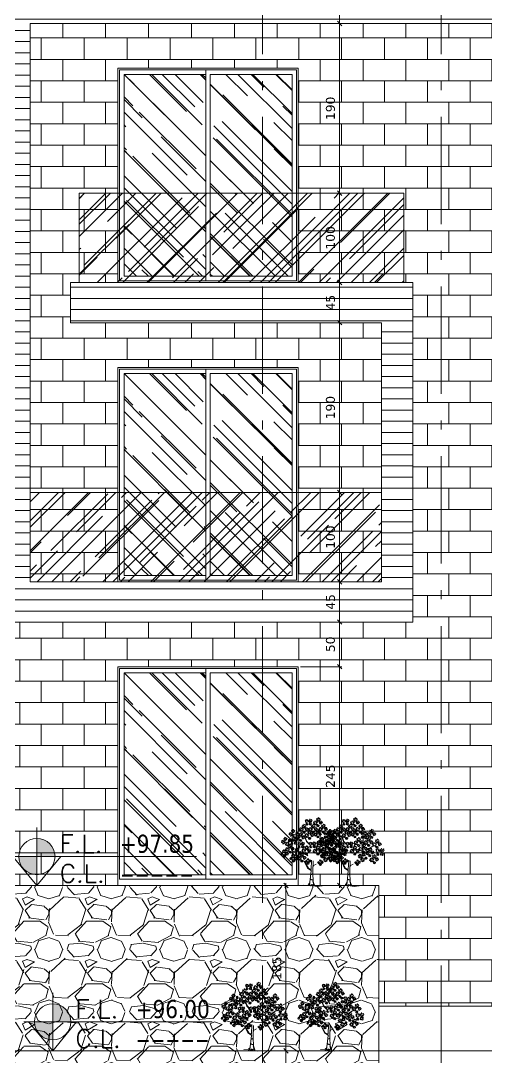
# Model space of a CAD drawing. Header units: inches. Extents: x -48 to 777, y -156 to 510.
# Drawn here: x 223.69 to 228.9, y -0.37 to 11.23 of the extents above; entities that cross this region are included whole.
import ezdxf
from ezdxf.enums import TextEntityAlignment as Align

# ---------------------------------------------------------------- set-up
doc = ezdxf.new("R2010")
doc.units = ezdxf.units.IN
doc.header["$MEASUREMENT"] = 0
doc.linetypes.add('ACAD_ISO10W100', pattern=[18, 12, -3, 0, -3])
doc.linetypes.add('NUHA', pattern=[1.45, 0.75, -0.25, 0.2, -0.25])
doc.layers.get('Defpoints').update_dxf_attribs({"lineweight": 5})
for name, color, linetype, lineweight in [('A-AXIS ST', 251, 'ACAD_ISO10W100', 5), ('A-DIM', 9, 'Continuous', 5), ('A-PLANTS', 3, 'Continuous', 5), ('A-SIGNS1', 20, 'Continuous', 15), ('A-SIGNS2', 30, 'Continuous', 15), ('A-WINDOWS', 4, 'Continuous', 20), ('D-GLASS', 171, 'Continuous', 20), ('D-STONE', 52, 'Continuous', 20), ('D-WOOD', 32, 'Continuous', 20), ('H-GLASS', 111, 'Continuous', 5), ('H-WOOD', 26, 'Continuous', 5)]:
    doc.layers.add(name, color=color, linetype=linetype, lineweight=lineweight)
doc.layers.add('H-STONE', color=7, linetype='Continuous', lineweight=5, true_color=0xc8bd6a)
doc.layers.add('HH-DARK GREY', color=7, linetype='Continuous', lineweight=5, true_color=0x404040)
doc.styles.add('ROMAND', font='verdana.ttf')
doc.styles.add('ROMANS', font='romans__.ttf', dxfattribs={"height": 0.14})
doc.dimstyles.new('M-1.50', dxfattribs={"dimtxt": 0.1, "dimasz": 0.05, "dimexe": 0.025, "dimexo": 0.025, "dimgap": 0.05, "dimtad": 1, "dimlfac": 100, "dimrnd": 0.5, "dimzin": 9, "dimdsep": 46, "dimtxsty": 'ROMAND', "dimblk": 'OBLIQUE', "dimcen": 1, "dimdle": 0.025, "dimclrd": 256, "dimclre": 256, "dimclrt": 2, "dimadec": 0, "dimazin": 0, "dimtfac": 0.6666666666666666, "dimtmove": 2, "dimatfit": 3, "dimfxl": 0.04, "dimtolj": 1, "dimtzin": 5, "dimlwd": -1, "dimlwe": -1, "dimarcsym": 0})
pattern_1 = [(45, (0, 0), (0.2545584412271572, 0.6788225099390855), [4.5, -0.6, 1.5, -0.3]), (45, (0.1760695885154504, 0.3882016228714207), (-0.4942676400493967, 0.07000357133746826), [0.8999999999999999, -0.099, 1.8, -0.225]), (45, (-0.07424621202458749, 0.2863782463805506), (0.9609581156325182, 1.24521504166951), [2.4, -0.42, 1.2, -0.3])]
pattern_2 = [(135, (-7.199999999701447, -6.700000000000202), (-0.6788225099390855, 0.2545584412271572), [4.5, -0.6, 1.5, -0.3]), (135, (-7.588201622572861, -6.523930411484741), (-0.07000357133746826, -0.4942676400493967), [0.8999999999999999, -0.099, 1.8, -0.225]), (135, (-7.486378246081999, -6.774246212024778), (-1.24521504166951, 0.9609581156325182), [2.4, -0.42, 1.2, -0.3])]
pattern_3 = [(135, (-7.199999999701731, -3.350000000000136), (-0.6788225099390855, 0.2545584412271572), [4.5, -0.6, 1.5, -0.3]), (135, (-7.588201622573146, -3.17393041148469), (-0.07000357133746826, -0.4942676400493967), [0.8999999999999999, -0.099, 1.8, -0.225]), (135, (-7.486378246082283, -3.424246212024727), (-1.24521504166951, 0.9609581156325182), [2.4, -0.42, 1.2, -0.3])]
pattern_4 = [(135, (-7.199999999701731, 0), (-0.6788225099390855, 0.2545584412271572), [4.5, -0.6, 1.5, -0.3]), (135, (-7.588201622573146, 0.1760695885154462), (-0.07000357133746826, -0.4942676400493967), [0.8999999999999999, -0.099, 1.8, -0.225]), (135, (-7.486378246082283, -0.07424621202459036), (-1.24521504166951, 0.9609581156325182), [2.4, -0.42, 1.2, -0.3])]
pattern_5 = [(228.012787504, (0.504, 97.4333295929401), (-5.600000000000043, -6.300000000000002), [0.09417519999999999, -9.323361632951588]), (184.969740728, (0.4409999999999999, 97.36332959294009), (8.399999999999983, 0.7000000000000245), [0.1616076, -15.999147332861]), (132.510447078, (0.28, 97.3493295929401), (7.000000000000082, -7.699999999999905), [0.1139516, -11.28122281726979]), (267.273689006, (0.006999999999999999, 97.1743295929401), (0.7000000000000169, 14.00000000000001), [0.1471666, -14.5694906291403]), (292.833654178, (0, 97.02732959294009), (-3.499999999999992, 8.40000000000002), [0.1443085, -14.28656118966181]), (357.273689006, (0.05599999999999999, 96.8943295929401), (-14.00000000000001, 0.7000000000000178), [0.1471666, -14.5694906291403]), (37.6942404667, (0.203, 96.88732959294009), (-9.099999999999998, -6.999999999999981), [0.1946203, -19.2673939842412]), (72.2553283749, (0.357, 97.00632959294009), (4.900000000000019, 15.4), [0.1837415999999999, -18.19042504776937]), (121.429565615, (0.413, 97.18132959294009), (-5.600000000000013, 9.09999999999999), [0.147665, -14.6188511768103]), (175.236358309, (0.336, 97.30732959294009), (7.699999999999989, -0.7000000000000265), [0.1685824, -8.26053380515461]), (222.397437798, (0.168, 97.32132959294009), (-8.399999999999974, -7.69999999999998), [0.2180136, -21.58336250335643]), (138.814074834, (0.7, 97.16732959294009), (-4.900000000000023, 4.199999999999999), [0.07441069999999997, -7.366691368914287]), (171.46923439, (0.644, 97.2163295929401), (9.099999999999998, -1.399999999999997), [0.1415659, -14.0150579913099]), (225, (0.504, 97.2373295929401), (-7.771561172376095e-17, -0.699999999999953), [0.09899469999999999, -0.8909547936611699]), (203.198590514, (0.455, 97.32132959294009), (3.499999999999992, 1.399999999999983), [0.0533106, -5.27773057410473]), (291.801409486, (0.406, 97.30032959294009), (-0.6999999999997787, 2.100000000000072), [0.07539209999999999, -3.69422326499415]), (30.96375653209999, (0.434, 97.2303295929401), (2.100000000000037, 1.399999999999986), [0.1224503, -3.959216026391709]), (161.565051177, (0.5389999999999999, 97.2933295929401), (1.400000000000008, -0.6999999999999836), [0.08854369999999998, -2.125050662117879]), (16.389540334, (0, 97.30032959294009), (6.999999999999976, 2.100000000000031), [0.12404, -12.27999160266858]), (70.3461759419, (0.119, 97.3353295929401), (-2.800000000000854, -7.700000000002377), [0.1040627, -10.3021854231233]), (293.198590514, (0.5389999999999999, 97.4333295929401), (-1.399999999999979, 3.499999999999994), [0.1066205, -5.22442067410473]), (343.610459666, (0.581, 97.3353295929401), (-6.999999999999976, 2.10000000000003), [0.12404, -12.27999160266829]), (339.44395478, (0, 96.86632959294009), (-3.500000000000025, 1.400000000000017), [0.119616, -5.861186621722248]), (294.775140569, (0.112, 96.82432959294009), (-3.500000000000004, 7.700000000000001), [0.1002246, -9.9222501442932]), (66.8014094864, (0.5459999999999999, 96.7333295929401), (1.399999999999987, 3.499999999999979), [0.1066205, -5.22442067410473]), (17.3540246363, (0.588, 96.8313295929401), (-9.099999999999984, -2.799999999999974), [0.1173417, -11.616796529968]), (69.44395478040002, (0.203, 96.7333295929401), (-1.400000000000005, -3.499999999999968), [0.05980799999999999, -5.920994621722248]), (101.309932474, (0.504, 96.7333295929401), (-0.6999999999999746, 2.800000000000009), [0.035693, -3.53362065951496]), (165.963756532, (0.4969999999999999, 96.76832959294009), (2.099999999999971, -0.7000000000000008), [0.1443085, -2.74186543793239]), (186.009005957, (0.357, 96.80332959294009), (7.000000000000032, 0.6999999999999882), [0.133735, -13.23974622217996]), (303.690067526, (0.434, 97.16732959294009), (-0.6999999999999911, 1.39999999999999), [0.1009554, -2.422930492824799]), (353.157226587, (0.4899999999999999, 97.08332959294009), (11.90000000000001, -1.400000000000037), [0.1762558, -17.44929383681981]), (60.9453959009, (0.6649999999999999, 97.06232959294009), (-2.799999999999983, -4.899999999999983), [0.07206919999999999, -7.1348718986909]), (90, (0.7, 97.12532959294009), (-0.6999999999999998, 0.7), [0.042, -0.6579999999999999]), (120.256437164, (0.343, 96.82432959294009), (2.800000000000006, -4.900000000000006), [0.0972468, -9.62746399261486]), (48.01278750420001, (0.294, 96.90832959294009), (5.6, 6.299999999999982), [0.1883504, -9.229186432951588]), (0, (0.42, 97.04832959294009), (0.7, 0.7), [0.182, -0.518]), (325.3048464690001, (0.602, 97.04832959294009), (7.000000000000097, -4.899999999999877), [0.1106798, -10.95729201058939]), (254.054604099, (0.693, 96.98532959294009), (-0.7000000000000264, -2.800000000000003), [0.1019214, -4.994155522496349]), (207.645975364, (0.6649999999999999, 96.88732959294009), (-13.29999999999997, -7.000000000000033), [0.1659455, -16.42863192758158]), (175.42607874, (0.518, 96.81032959294009), (-9.099999999999968, 0.7000000000000008), [0.1755593, -17.38035138557823])]

# ---------------------------------------------------------------- blocks, each defined once
blk = doc.blocks.new('GXFHGCGFCD')
at = {"layer": 'A-SIGNS1', "linetype": 'NUHA'}
h = blk.add_hatch(color=256, dxfattribs=at)
h.paths.add_polyline_path([(90.38186629235658, 61.33010895901175), (90.38186629235658, 61.17010895901174), (90.54186629235657, 61.17010895901174, 0.414213562373089)])
h.paths.add_polyline_path([(90.38186629235658, 61.17010895901176), (90.22186629235658, 61.17010895901174, 0.414213562373089), (90.38186629235658, 61.01010895901175)])
at = {"layer": 'A-SIGNS1'}
for p, q in [((90.38186629235658, 60.91410895901166), (90.38186629235658, 61.42610895901171)), ((90.12586629235535, 61.17010895901174), (91.7898154605207, 61.17010895901174))]:
    blk.add_line(p, q, dxfattribs=at)
blk.add_circle((90.38186629235658, 61.17010895901174), 0.16, dxfattribs=at)
blk = doc.blocks.new('DGXFHXFGDFD')
at = {"layer": 'A-SIGNS1'}
blk.add_blockref('GXFHGCGFCD', (0, 0), dxfattribs=at)
at = {"layer": 'A-SIGNS2', "linetype": 'NUHA', "style": 'ROMANS'}
for s, p in [('F.L.', (90.58347038578155, 61.20313652928442)), ('C.L.', (90.58347038578155, 60.9413247442491))]:
    blk.add_text(s, height=0.16, dxfattribs=at).set_placement(p)
at = {"layer": 'A-SIGNS2', "style": 'ROMANS', "width": 0.9101348145797644, "flags": 4}
for tag, p, p2 in [('NIV.FINI', (91.11586122831046, 61.20313652928442), (91.7898154605207, 61.20313652928442)), ('NIV.BETON', (91.11586122831046, 60.9413247442491), (91.7898154605207, 60.9413247442491))]:
    blk.add_attdef(tag, text='', height=0.16, dxfattribs=at).set_placement(p, p2, align=Align.FIT)
blk = doc.blocks.new('DRC-LEF11')
for points in [[(-325.4019837902788, -375.2705163605158), (-466.4812961998296, 245.8901871836167), (-1030.798545838028, 401.1803630696497), (-1312.957170657128, -219.9803404744828), (-1736.195107885776, 655.2915599740679), (-2512.131326138299, 104.7173000144958), (-1961.922007741055, -474.091537378901), (-2554.455119861164, -502.3261148127247), (-2526.239257379254, -855.2583327355272), (-1552.792001753362, -911.7274876031759), (-1679.763382921957, -1730.530233184078), (-1383.496826861901, -897.6101988862639), (-903.8271646694329, -1405.8325926951), (-254.8623275855052, -968.1966424708244), (-960.2588896332527, -488.2088260958128)], [(-416.9929778474016, 1201.404611213603), (-1003.130213686825, 887.7254184438309), (-1200.781142051282, 1883.315899843542), (-369.2841330697738, 1746.933642117554), (-798.6637360684217, 2128.80396375032), (-682.7993987513255, 2585.684527132381), (-117.1088106737425, 2558.408075587182), (-83.03106440400825, 2360.653801884499), (182.7753564999166, 2278.824447248907), (128.2509624683425, 1856.039448298344), (768.9125923393394, 1999.240818910631), (639.4171565143515, 1296.872191621794), (66.91101918282038, 1453.71178800668), (387.2418341183202, 887.7254184438309), (80.5421176907148, 1262.776627190298), (-144.3710076895295, 608.1417901055559), (-703.2460465131662, 676.3329189685498)], [(2388.174881443386, 1442.565520890184), (2085.155952706006, 1028.575119982407), (2096.810526888213, 1454.227222324206), (1688.900430510968, 1325.948506549965), (1881.200904517383, 801.1719420189795), (1514.081817777864, 911.9581056421869), (1881.200904517383, 684.5549276787599), (1607.318411235521, 352.1964368091355), (1735.518727239797, 37.33049809054364), (2056.019517250489, 235.5794224689166), (2155.083397799247, 579.599614772563), (2178.392546163662, 107.3007066946759), (2574.648068358697, 142.2858109967415), (2510.547910356559, 293.887929639026), (2801.912264911733, 311.3804817900593), (2434.793178172214, 807.0027927359899), (2807.739552002838, 964.4357620952858)], [(1593.276664979596, -1462.301747562748), (1790.787702352966, -2436.394669029683), (1268.794246437632, -2492.863823897332), (1170.038727750947, -1899.937697787023), (746.8007905222976, -2450.511957746596), (-57.3512902121347, -1843.468542919375), (789.1245842451626, -1236.425128092154), (154.2676784021896, -1067.017663489209), (253.0231970888735, -290.5667840590434), (1226.470452714767, -615.2644245480219), (1621.492527461505, -262.3322066252194), (2157.593914617795, -699.9681568494943), (1677.924252425325, -1292.894282959803), (2355.104951991164, -1617.591923448781)]]:
    blk.add_lwpolyline(points, close=True)
blk = doc.blocks.new('Trf21')
for p, q in [((-0.08769123719555533, 0.7213824506898928), (-0.07075540880873826, 0.6646085918262689)), ((-0.08684444577621447, 0.7273140478845996), (-0.06567466029269325, 0.6671507049097146)), ((-0.07075540880873826, 0.6646085918262689), (-0.03434337777708174, 0.6281716376302117)), ((-0.06567466029269325, 0.6671507049097146), (-0.01910113222894638, 0.6273242666023964)), ((0.09709631604941205, 0.6302284540227849), (0.06993961045967989, 0.5405540784898624)), ((-0.1283021743597219, 0.511436283080315), (-0.04954989413223121, 0.4508797029496638)), ((0.3709272952387819, 0.5999762347031212), (0.3061718389349535, 0.5567218805166196)), ((0.0008114066427351574, 0.2467594624079941), (0.007479187594564785, 0.3883793806065516)), ((0.02105754040398278, 0.2959875997488273), (0.07537095158344709, 0.3258790582598015)), ((0.02648888151319806, 0.1927261976173615), (0.02920455207508166, 0.3747923540116465)), ((-0.01696184741873186, 0.05685593165739578), (-0.0006678240765340959, 0.2253350614494996)), ((0.03192022263696526, 0.07044295824866298), (0.02648888151319806, 0.1927261976173615)), ((-0.03157389693793267, 0.01019758697052042), (-0.1117863237318106, 0.01597050160612001)), ((-0.04469471887701548, 0.008817483184742958), (-0.01696184741873186, 0.05685593165739578)), ((-0.04199797882889289, 0.03378055738843999), (0.00252521842643727, 0.004179016397160229)), ((-0.01284588538824938, 0.04680032230439268), (-0.03157389693793267, 0.01019758697052042)), ((-0.02070811664585381, 0.004179016397160229), (0.008355637108745206, 0.02579673927661519)), ((-0.001361727366618659, 0.009583447118842958), (0.0915716129516495, -0.006507017073686949)), ((0.00252521842643727, 0.004179016397160229), (0.03733105120640356, 0.02849895463563756)), ((0.02522851545522098, 0.07050612069119255), (0.04510494279251542, 0.002090940889815318)), ((0.05594700072701198, -0.0007352876588408996), (0.03192022263696526, 0.07044295824866298)), ((0.0915716129516495, -0.006507017073686949), (0.1632150910723267, 0.004179016397160229))]:
    blk.add_line(p, q)
for points in [[(0.09942458112940766, 0.6249254964035065), (0.08122871607933302, 0.5521295614792909)], [(-0.1283021743597219, 0.511436283080315), (-0.08250869208264522, 0.4697242103296451)], [(-0.1011476347643638, 0.3720749486904826), (-0.04140288246113233, 0.2688135465590169), (-0.0006678240765340959, 0.2470743040042582)], [(0.004763517047233101, 0.2253350614494996), (-0.05498123527055032, 0.2660961412378531), (-0.1011476347643638, 0.3720749486904826)]]:
    blk.add_lwpolyline(points)
for centre, radius, start, end in [((0.006209574554949526, 0.1961726629046897), 0.02222443073748871, 238.7333261787991, 337.3258661830394), ((0.00835031864919733, 0.2001643925029492), 0.02224947550733657, 233.6562156977947, 325.6349621957389), ((0.01777429748321802, 0.1251614241494434), 0.0345693287599063, 210.3846687730106, 292.3327261174715), ((0.01842889838523243, 0.1284369871792465), 0.0345693287599063, 210.3846687730106, 292.3327261174715)]:
    blk.add_arc(centre, radius, start, end)
for p, xscale, yscale, zscale, rotation in [((-0.1064864087106416, 0.8581308115729773), 2.43302399999876e-05, 2.43302399999876e-05, 2.43302399999876e-05, 251.5650511771555), ((-0.03181825048064124, 0.9561564733670451), 2.027520000000564e-05, 2.027520000000564e-05, 2.027520000000564e-05, 206.5650511770604), ((0.03055721151626301, 0.858285481033674), 2.43302399999876e-05, 2.43302399999876e-05, 2.43302399999876e-05, 251.5650511771555), ((0.103709072295298, 0.957109848489694), 2.433023999999771e-05, 2.433023999999771e-05, 2.433023999999771e-05, 249.2089462000762), ((0.1816582453744031, 0.860989009686222), 2.433023999999771e-05, 2.433023999999771e-05, 2.433023999999771e-05, 249.2089462000762), ((-0.265508491663657, 0.7800048681977789), 2.433024000002827e-05, 2.433024000002827e-05, 2.433024000002827e-05, 355.8174267607223), ((-0.1561215046690068, 0.7362917052863343), 2.433023999999771e-05, 2.433023999999771e-05, 2.433023999999771e-05, 249.2089462000762), ((-0.02391247525652762, 0.7673021722997366), 2.43302399999876e-05, 2.43302399999876e-05, 2.43302399999876e-05, 251.5650511771555), ((0.1012950460122211, 0.7801707684351133), 2.027520000001363e-05, 2.027520000001363e-05, 2.027520000001363e-05, 251.2400569682416), ((0.2396625762180902, 0.7503896359170033), 2.027519999997771e-05, 2.027519999997771e-05, 2.027519999997771e-05, 116.5650511769465), ((0.3498963520637637, 0.7837623686815801), 2.43302399999876e-05, 2.43302399999876e-05, 2.43302399999876e-05, 251.5650511771555), ((-0.3802840371887776, 0.6641625027994831), 2.433024000002827e-05, 2.433024000002827e-05, 2.433024000002827e-05, 355.8174267607223), ((-0.3155688722485666, 0.5612104366713031), 2.43302399999876e-05, 2.43302399999876e-05, 2.43302399999876e-05, 251.5650511771555), ((-0.2524192975119677, 0.6690941159443757), 2.027520000000564e-05, 2.027520000000564e-05, 2.027520000000564e-05, 206.5650511770604), ((-0.1444709417757417, 0.6132324900886), 2.027520000000564e-05, 2.027520000000564e-05, 2.027520000000564e-05, 206.5650511770604), ((0.02455370319515926, 0.6165455020288142), 2.027520000000564e-05, 2.027520000000564e-05, 2.027520000000564e-05, 206.5650511770604), ((0.1542324334743557, 0.6603474267636745), 2.43302399999876e-05, 2.43302399999876e-05, 2.43302399999876e-05, 251.5650511771555), ((0.2275230263096768, 0.5656802827720345), 2.433023999999771e-05, 2.433023999999771e-05, 2.433023999999771e-05, 249.2089462000762), ((0.3048227248350868, 0.6630892441365579), 2.43302399999876e-05, 2.43302399999876e-05, 2.43302399999876e-05, 251.5650511771555), ((0.4304114727433761, 0.6353004350483857), 2.433023999999771e-05, 2.433023999999771e-05, 2.433023999999771e-05, 249.2089462000762), ((-0.3923476788636053, 0.4834098412733003), 2.027519999995158e-05, 2.027519999995158e-05, 2.027519999995158e-05, 161.5699608730971), ((-0.2555001826417156, 0.4113360172935647), 2.027519999995158e-05, 2.027519999995158e-05, 2.027519999995158e-05, 161.5699608730971), ((-0.2106050939778088, 0.5031166884594716), 2.43302399999876e-05, 2.43302399999876e-05, 2.43302399999876e-05, 251.5650511771555), ((-0.1367458625913587, 0.4296565350644816), 2.43302399999876e-05, 2.43302399999876e-05, 2.43302399999876e-05, 251.5650511771555), ((-0.0690026427941256, 0.5378808888769143), 2.43302399999876e-05, 2.43302399999876e-05, 2.43302399999876e-05, 251.5650511771555), ((0.09921820940267179, 0.5342355977139335), 2.43302399999876e-05, 2.43302399999876e-05, 2.43302399999876e-05, 251.5650511771555), ((0.2127189976295467, 0.4336385279469543), 2.433024000000841e-05, 2.433024000000841e-05, 2.433024000000841e-05, 324.0436233204519), ((0.3247080255082819, 0.5088871385681561), 2.433023999999771e-05, 2.433023999999771e-05, 2.433023999999771e-05, 249.2089462000762), ((0.3897891651804711, 0.4058708908987885), 2.43302399999876e-05, 2.43302399999876e-05, 2.43302399999876e-05, 251.5650511771555), ((0.4798219352801807, 0.5115751025453794), 2.433024000003196e-05, 2.433024000003196e-05, 2.433024000003196e-05, 206.2009624171324), ((-0.04585601924125537, 0.3642676614090181), 1.520639999998978e-05, 1.520639999998978e-05, 1.520639999998978e-05, 71.5650511771524), ((0.1378508242694816, 0.346878099592508), 1.520639999998978e-05, 1.520639999998978e-05, 1.520639999998978e-05, 71.5650511771524)]:
    blk.add_blockref('DRC-LEF11', p, dxfattribs=dict(xscale=xscale, yscale=yscale, zscale=zscale, rotation=rotation))
blk = doc.blocks.new('_Oblique')
at = {"color": 0, "linetype": 'ByBlock', "lineweight": -2}
blk.add_line((-0.5, -0.5), (0.5, 0.5), dxfattribs=at)
blk = doc.blocks.new('*D607')
at = {"layer": 'A-DIM', "transparency": 16777216}
for p, q in [((227.6705159549492, -0.2974823481848717), (226.6328826313783, -0.2974823481848719)), ((226.6578826313783, -0.2724823481848719), (226.6578826313783, -2.922482348184896)), ((227.6705159549492, -2.897482348184895), (226.6328826313783, -2.897482348184896))]:
    blk.add_line(p, q, dxfattribs=at)
at = {"layer": 'Defpoints', "color": 0, "transparency": 16777216}
for p in [(227.6955159549492, -0.2974823481848717), (226.6578826313783, -2.897482348184896), (227.6955159549492, -2.897482348184895)]:
    blk.add_point(p, dxfattribs=at)
at = {"layer": 'A-DIM', "transparency": 16777216, "xscale": 0.05, "yscale": 0.05, "zscale": 0.05}
for p, rotation in [((226.6578826313783, -0.2974823481848719), 90), ((226.6578826313783, -2.897482348184896), 270)]:
    blk.add_blockref('_Oblique', p, dxfattribs=dict(at, rotation=rotation))
at = {"layer": 'A-DIM', "color": 2, "transparency": 16777216, "insert": (226.5558006971942, -1.597482348184948), "char_height": 0.1, "attachment_point": 5, "rotation": 90, "style": 'ROMAND'}
blk.add_mtext('\\A1;260', dxfattribs=at)
blk = doc.blocks.new('*D608')
at = {"layer": 'A-DIM', "transparency": 16777216}
for p, q in [((226.8205159549994, 4.002517651815085), (227.282917785319, 4.002517651815085)), ((227.257917785319, 1.527517651815109), (227.257917785319, 4.027517651815085)), ((226.8205159549994, 1.552517651815109), (227.282917785319, 1.552517651815109))]:
    blk.add_line(p, q, dxfattribs=at)
at = {"layer": 'Defpoints', "color": 0, "transparency": 16777216}
for p in [(226.7955159549994, 4.002517651815085), (227.257917785319, 4.002517651815085), (226.7955159549994, 1.552517651815109)]:
    blk.add_point(p, dxfattribs=at)
at = {"layer": 'A-DIM', "transparency": 16777216, "xscale": 0.05, "yscale": 0.05, "zscale": 0.05}
for p, rotation in [((227.257917785319, 4.002517651815085), 90), ((227.257917785319, 1.552517651815109), 270)]:
    blk.add_blockref('_Oblique', p, dxfattribs=dict(at, rotation=rotation))
at = {"layer": 'A-DIM', "color": 2, "transparency": 16777216, "insert": (227.155835851135, 2.777517651815032), "char_height": 0.1, "attachment_point": 5, "rotation": 90, "style": 'ROMAND'}
blk.add_mtext('\\A1;245', dxfattribs=at)
blk = doc.blocks.new('*D609')
at = {"layer": 'A-DIM', "transparency": 16777216}
for p, q in [((227.2579177853193, 3.977517651815085), (227.2579177853193, 4.527517651815199)), ((226.8845623974544, 4.502517651815198), (227.2829177853193, 4.502517651815198)), ((226.8205159549994, 4.002517651815085), (227.2829177853193, 4.002517651815085))]:
    blk.add_line(p, q, dxfattribs=at)
at = {"layer": 'Defpoints', "color": 0, "transparency": 16777216}
for p in [(226.8595623974544, 4.502517651815198), (227.2579177853193, 4.502517651815198), (226.7955159549994, 4.002517651815085)]:
    blk.add_point(p, dxfattribs=at)
at = {"layer": 'A-DIM', "transparency": 16777216, "xscale": 0.05, "yscale": 0.05, "zscale": 0.05}
for p, rotation in [((227.2579177853193, 4.502517651815198), 90), ((227.2579177853193, 4.002517651815085), 270)]:
    blk.add_blockref('_Oblique', p, dxfattribs=dict(at, rotation=rotation))
at = {"layer": 'A-DIM', "color": 2, "transparency": 16777216, "insert": (227.1558694307188, 4.252517651815076), "char_height": 0.1, "attachment_point": 5, "rotation": 90, "style": 'ROMAND'}
blk.add_mtext('\\A1;50', dxfattribs=at)
blk = doc.blocks.new('*D610')
at = {"layer": 'A-DIM', "transparency": 16777216}
for p, q in [((226.9845743066458, 4.952517651815244), (227.2829177853195, 4.952517651815244)), ((227.2579177853195, 4.477517651815198), (227.2579177853195, 4.977517651815244)), ((226.8845623974544, 4.502517651815198), (227.2829177853195, 4.502517651815198))]:
    blk.add_line(p, q, dxfattribs=at)
at = {"layer": 'Defpoints', "color": 0, "transparency": 16777216}
for p in [(226.9595743066458, 4.952517651815244), (227.2579177853195, 4.952517651815244), (226.8595623974544, 4.502517651815198)]:
    blk.add_point(p, dxfattribs=at)
at = {"layer": 'A-DIM', "transparency": 16777216, "xscale": 0.05, "yscale": 0.05, "zscale": 0.05}
for p, rotation in [((227.2579177853195, 4.952517651815244), 90), ((227.2579177853195, 4.502517651815198), 270)]:
    blk.add_blockref('_Oblique', p, dxfattribs=dict(at, rotation=rotation))
at = {"layer": 'A-DIM', "color": 2, "transparency": 16777216, "insert": (227.1568768182274, 4.727517651815155), "char_height": 0.1, "attachment_point": 5, "rotation": 90, "style": 'ROMAND'}
blk.add_mtext('\\A1;45', dxfattribs=at)
blk = doc.blocks.new('*D611')
at = {"layer": 'A-DIM', "transparency": 16777216}
for p, q in [((226.9747592630943, 5.95251765181513), (227.2829177853197, 5.95251765181513)), ((227.2579177853197, 4.927517651815243), (227.2579177853197, 5.977517651815131)), ((226.9845743066458, 4.952517651815244), (227.2829177853197, 4.952517651815244))]:
    blk.add_line(p, q, dxfattribs=at)
at = {"layer": 'Defpoints', "color": 0, "transparency": 16777216}
for p in [(226.9497592630943, 5.95251765181513), (227.2579177853197, 5.95251765181513), (226.9595743066458, 4.952517651815244)]:
    blk.add_point(p, dxfattribs=at)
at = {"layer": 'A-DIM', "transparency": 16777216, "xscale": 0.05, "yscale": 0.05, "zscale": 0.05}
for p, rotation in [((227.2579177853197, 5.95251765181513), 90), ((227.2579177853197, 4.952517651815244), 270)]:
    blk.add_blockref('_Oblique', p, dxfattribs=dict(at, rotation=rotation))
at = {"layer": 'A-DIM', "color": 2, "transparency": 16777216, "insert": (227.1558694307192, 5.452517651815121), "char_height": 0.1, "attachment_point": 5, "rotation": 90, "style": 'ROMAND'}
blk.add_mtext('\\A1;100', dxfattribs=at)
blk = doc.blocks.new('*D612')
at = {"layer": 'A-DIM', "transparency": 16777216}
for p, q in [((227.1609912530462, 7.852517651815223), (227.2829177853199, 7.852517651815223)), ((227.2579177853199, 5.92751765181513), (227.2579177853199, 7.877517651815223)), ((226.9747592630943, 5.95251765181513), (227.2829177853199, 5.95251765181513))]:
    blk.add_line(p, q, dxfattribs=at)
at = {"layer": 'Defpoints', "color": 0, "transparency": 16777216}
for p in [(227.1359912530462, 7.852517651815223), (227.2579177853199, 7.852517651815223), (226.9497592630943, 5.95251765181513)]:
    blk.add_point(p, dxfattribs=at)
at = {"layer": 'A-DIM', "transparency": 16777216, "xscale": 0.05, "yscale": 0.05, "zscale": 0.05}
for p, rotation in [((227.2579177853199, 7.852517651815223), 90), ((227.2579177853199, 5.95251765181513), 270)]:
    blk.add_blockref('_Oblique', p, dxfattribs=dict(at, rotation=rotation))
at = {"layer": 'A-DIM', "color": 2, "transparency": 16777216, "insert": (227.1558694307195, 6.90251765181511), "char_height": 0.1, "attachment_point": 5, "rotation": 90, "style": 'ROMAND'}
blk.add_mtext('\\A1;190', dxfattribs=at)
blk = doc.blocks.new('*D613')
at = {"layer": 'A-DIM', "transparency": 16777216}
for p, q in [((227.1176696815587, 8.302517651815268), (227.2829177853202, 8.302517651815268)), ((227.2579177853202, 7.827517651815223), (227.2579177853202, 8.327517651815269)), ((227.1609912530462, 7.852517651815223), (227.2829177853202, 7.852517651815223))]:
    blk.add_line(p, q, dxfattribs=at)
at = {"layer": 'Defpoints', "color": 0, "transparency": 16777216}
for p in [(227.0926696815587, 8.302517651815268), (227.2579177853202, 8.302517651815268), (227.1359912530462, 7.852517651815223)]:
    blk.add_point(p, dxfattribs=at)
at = {"layer": 'A-DIM', "transparency": 16777216, "xscale": 0.05, "yscale": 0.05, "zscale": 0.05}
for p, rotation in [((227.2579177853202, 8.302517651815268), 90), ((227.2579177853202, 7.852517651815223), 270)]:
    blk.add_blockref('_Oblique', p, dxfattribs=dict(at, rotation=rotation))
at = {"layer": 'A-DIM', "color": 2, "transparency": 16777216, "insert": (227.1568768182281, 8.07751765181518), "char_height": 0.1, "attachment_point": 5, "rotation": 90, "style": 'ROMAND'}
blk.add_mtext('\\A1;45', dxfattribs=at)
blk = doc.blocks.new('*D614')
at = {"layer": 'A-DIM', "transparency": 16777216}
for p, q in [((227.1368767064182, 9.302517651815283), (227.2829177853204, 9.302517651815283)), ((227.2579177853204, 8.277517651815268), (227.2579177853204, 9.327517651815283)), ((227.1176696815587, 8.302517651815268), (227.2829177853204, 8.302517651815268))]:
    blk.add_line(p, q, dxfattribs=at)
at = {"layer": 'Defpoints', "color": 0, "transparency": 16777216}
for p in [(227.1118767064182, 9.302517651815283), (227.2579177853204, 9.302517651815283), (227.0926696815587, 8.302517651815268)]:
    blk.add_point(p, dxfattribs=at)
at = {"layer": 'A-DIM', "transparency": 16777216, "xscale": 0.05, "yscale": 0.05, "zscale": 0.05}
for p, rotation in [((227.2579177853204, 9.302517651815283), 90), ((227.2579177853204, 8.302517651815268), 270)]:
    blk.add_blockref('_Oblique', p, dxfattribs=dict(at, rotation=rotation))
at = {"layer": 'A-DIM', "color": 2, "transparency": 16777216, "insert": (227.1558694307199, 8.80251765181521), "char_height": 0.1, "attachment_point": 5, "rotation": 90, "style": 'ROMAND'}
blk.add_mtext('\\A1;100', dxfattribs=at)
blk = doc.blocks.new('*D615')
at = {"layer": 'A-DIM', "transparency": 16777216}
for p, q in [((227.3132149949758, 11.2025176518157), (227.2329177853206, 11.2025176518157)), ((227.2579177853206, 9.277517651815282), (227.2579177853206, 11.2275176518157)), ((227.1368767064182, 9.302517651815283), (227.2829177853206, 9.302517651815283))]:
    blk.add_line(p, q, dxfattribs=at)
at = {"layer": 'Defpoints', "color": 0, "transparency": 16777216}
for p in [(227.2579177853206, 11.2025176518157), (227.3382149949758, 11.2025176518157), (227.1118767064182, 9.302517651815283)]:
    blk.add_point(p, dxfattribs=at)
at = {"layer": 'A-DIM', "transparency": 16777216, "xscale": 0.05, "yscale": 0.05, "zscale": 0.05}
for p, rotation in [((227.2579177853206, 11.2025176518157), 90), ((227.2579177853206, 9.302517651815283), 270)]:
    blk.add_blockref('_Oblique', p, dxfattribs=dict(at, rotation=rotation))
at = {"layer": 'A-DIM', "color": 2, "transparency": 16777216, "insert": (227.1558694307201, 10.25251765181543), "char_height": 0.1, "attachment_point": 5, "rotation": 90, "style": 'ROMAND'}
blk.add_mtext('\\A1;190', dxfattribs=at)
blk = doc.blocks.new('*D616')
at = {"layer": 'A-DIM', "transparency": 16777216}
for p, q in [((227.0470288117985, 12.95251765178069), (227.2829177853208, 12.95251765178069)), ((227.2579177853208, 11.1775176518157), (227.2579177853208, 12.97751765178069)), ((227.3132149949758, 11.2025176518157), (227.2329177853208, 11.2025176518157))]:
    blk.add_line(p, q, dxfattribs=at)
at = {"layer": 'Defpoints', "color": 0, "transparency": 16777216}
for p in [(227.0220288117985, 12.95251765178069), (227.2579177853208, 12.95251765178069), (227.3382149949758, 11.2025176518157)]:
    blk.add_point(p, dxfattribs=at)
at = {"layer": 'A-DIM', "transparency": 16777216, "xscale": 0.05, "yscale": 0.05, "zscale": 0.05}
for p, rotation in [((227.2579177853208, 12.95251765178069), 90), ((227.2579177853208, 11.2025176518157), 270)]:
    blk.add_blockref('_Oblique', p, dxfattribs=dict(at, rotation=rotation))
at = {"layer": 'A-DIM', "color": 2, "transparency": 16777216, "insert": (227.1567089203107, 12.07751765179813), "char_height": 0.1, "attachment_point": 5, "rotation": 90, "style": 'ROMAND'}
blk.add_mtext('\\A1;175', dxfattribs=at)
blk = doc.blocks.new('*D953')
at = {"layer": 'A-DIM', "transparency": 16777216}
for p, q in [((227.6705159549493, 1.552517651815109), (226.6328826313783, 1.552517651815109)), ((226.6578826313783, -0.3224823481848719), (226.6578826313783, 1.577517651815109)), ((227.6705159549493, -0.2974823481848717), (226.6328826313783, -0.2974823481848719))]:
    blk.add_line(p, q, dxfattribs=at)
at = {"layer": 'Defpoints', "color": 0, "transparency": 16777216}
for p in [(226.6578826313783, 1.552517651815109), (227.6955159549493, 1.552517651815109), (227.6955159549493, -0.2974823481848717)]:
    blk.add_point(p, dxfattribs=at)
at = {"layer": 'A-DIM', "transparency": 16777216, "xscale": 0.05, "yscale": 0.05, "zscale": 0.05}
for p, rotation in [((226.6578826313783, 1.552517651815109), 90), ((226.6578826313783, -0.2974823481848719), 270)]:
    blk.add_blockref('_Oblique', p, dxfattribs=dict(at, rotation=rotation))
at = {"layer": 'A-DIM', "color": 2, "transparency": 16777216, "insert": (226.5555992196925, 0.6275176518150541), "char_height": 0.1, "attachment_point": 5, "rotation": 90, "style": 'ROMAND'}
blk.add_mtext('\\A1;185', dxfattribs=at)

msp = doc.modelspace()

# ---------------------------------------------------------------- hatches: boundary and pattern name
at = {"layer": 'H-GLASS'}
h = msp.add_hatch(dxfattribs=at)
h.set_pattern_fill('AR-RROOF', color=256, scale=0.3, angle=135)
h.set_pattern_definition(pattern_4)
h.paths.add_polyline_path([(225.7605159551481, 10.63251765181523), (224.8455159552968, 10.63251765181535), (224.8455159552968, 8.372517651815258), (225.7605159551481, 8.372517651815258)])
h = msp.add_hatch(dxfattribs=at)
h.set_pattern_fill('AR-RROOF', color=256, scale=0.3, angle=135)
h.set_pattern_definition(pattern_4)
h.paths.add_polyline_path([(225.8105159551483, 8.372517651815258), (226.7255159549991, 8.372517651815258), (226.7255159549991, 10.63251765181535), (225.8105159551483, 10.63251765181523)])
h = msp.add_hatch(dxfattribs=at)
h.set_pattern_fill('AR-RROOF', color=256, scale=0.3, angle=45)
h.set_pattern_definition(pattern_1)
h.paths.add_polyline_path([(227.9764889373159, 8.302517651815265), (227.9764889373159, 9.302517651815279), (224.3455159545224, 9.302517651815279), (224.3455159545224, 8.302517651815265)])
h = msp.add_hatch(dxfattribs=at)
h.set_pattern_fill('AR-RROOF', color=256, scale=0.3, angle=135)
h.set_pattern_definition(pattern_3)
h.paths.add_polyline_path([(225.7605159551481, 7.282517651815098), (224.8455159552968, 7.282517651815212), (224.8455159552968, 5.022517651815122), (225.7605159551481, 5.022517651815122)])
h = msp.add_hatch(dxfattribs=at)
h.set_pattern_fill('AR-RROOF', color=256, scale=0.3, angle=135)
h.set_pattern_definition(pattern_3)
h.paths.add_polyline_path([(225.8105159551483, 5.022517651815122), (226.7255159549991, 5.022517651815122), (226.7255159549991, 7.282517651815212), (225.8105159551483, 7.282517651815098)])
h = msp.add_hatch(dxfattribs=at)
h.set_pattern_fill('AR-RROOF', color=256, scale=0.3, angle=45)
h.set_pattern_definition(pattern_1)
h.paths.add_polyline_path([(227.7264889373159, 4.952517651815242), (227.7264889373159, 5.952517651815128), (223.7955159545247, 5.952517651815128), (223.7955159545247, 4.952517651815242)])
h = msp.add_hatch(dxfattribs=at)
h.set_pattern_fill('AR-RROOF', color=256, scale=0.3, angle=135)
h.set_pattern_definition(pattern_2)
h.paths.add_polyline_path([(225.7605159551484, 3.932517651815033), (224.8455159552971, 3.932517651815147), (224.8455159552971, 1.672517651815071), (225.7605159551484, 1.67251765181507)])
h = msp.add_hatch(dxfattribs=at)
h.set_pattern_fill('AR-RROOF', color=256, scale=0.3, angle=135)
h.set_pattern_definition(pattern_2)
h.paths.add_polyline_path([(225.8105159551486, 1.67251765181507), (226.7255159549994, 1.67251765181507), (226.7255159549994, 3.932517651815147), (225.8105159551486, 3.932517651815033)])
at = {"layer": 'H-STONE'}
h = msp.add_hatch(dxfattribs=at)
h.set_pattern_fill('AR-B816', color=256, scale=0.03)
h.set_pattern_definition([(0, (0, 0), (0, 0.24), []), (90, (0, 0), (-0.24, 0.24), [0.24, -0.24])])
h.paths.add_polyline_path([(230.7145429728216, 8.302517651815265), (231.9755159549989, 8.302517651815265), (231.9755159549989, 10.70251765181528), (233.9955159547007, 10.70251765181528), (233.9955159547007, 8.302517651815265), (234.9955159556118, 8.302517651815265), (234.9955159556118, 11.2025176518157), (223.7955159545247, 11.2025176518157), (223.7955159545247, 4.952517651815242), (224.7755159552971, 4.952517651815242), (224.7755159552971, 7.352517651815148), (226.795515954999, 7.352517651815148), (226.795515954999, 4.952517651815242), (227.7264889373159, 4.952517651815242), (227.7264889373159, 7.852517651815219), (224.2455159545254, 7.852517651815219), (224.2455159545254, 8.302517651815265), (224.7755159552971, 8.302517651815265), (224.7755159552971, 10.70251765181528), (226.795515954999, 10.70251765181528), (226.795515954999, 8.302517651815265), (228.0764889373158, 8.302517651815265), (228.0764889373156, 4.602517651815219), (228.0764889373158, 4.502517651815197), (223.4455159545248, 4.502517651815197), (223.4455159545252, 12.95251765178065), (222.9455159539455, 12.95251765178068), (222.945515953945, 12.75251765178052), (222.945515953945, 1.552517651815108), (224.7755159552974, 1.552517651815108), (224.7755159552974, 4.002517651815083), (226.7955159549993, 4.002517651815083), (226.7955159549993, 1.552517651815108), (227.6955159549491, 1.552517651815108), (227.6955159549491, 0.2025176518150147), (230.7145429728216, 0.2025176518150147), (230.7145429728216, 4.952517651815128), (231.9755159549989, 4.952517651815157), (231.9755159549989, 7.35251765181458), (233.9955159547007, 7.35251765181458), (233.9955159547007, 4.952517651815199), (235.6955159561337, 4.952517651815228), (235.6955159561337, 5.952517651815128), (235.845515956192, 5.952517651815128), (235.845515956192, 12.95251765178067), (235.6955159550237, 12.95251765178068), (235.3455159556117, 12.95251765178068), (235.3455159556117, 7.852517651815219), (230.7145429728216, 7.852517651815219)])
h.paths.add_polyline_path([(229.0455159549381, 9.302517651815279), (229.0455159549381, 10.70251765181537), (229.74551595506, 10.70251765181537), (229.74551595506, 9.302517651815279)], flags=16)
h.paths.add_polyline_path([(229.74551595506, 7.352517651815148), (229.74551595506, 5.952517651815143), (229.0455159549381, 5.952517651815143), (229.0455159549381, 7.352517651815148)], flags=16)
h.paths.add_polyline_path([(229.74551595506, 3.902517651815629), (229.74551595506, 2.502517651815538), (229.0455159549381, 2.502517651815538), (229.0455159549381, 3.902517651815629)], flags=16)
at = {"layer": 'H-WOOD'}
h = msp.add_hatch(dxfattribs=at)
h.set_pattern_fill('ANSI31', color=256, angle=135)
h.set_pattern_definition([(180, (0, 0), (-2.775557561562891e-17, -0.125), [])])
h.paths.add_polyline_path([(234.9955159556118, 11.2025176518157), (234.9955159556118, 8.302517651815265), (230.7145429728216, 8.302517651815265), (230.7145429728216, 7.852517651815219), (235.3455159556117, 7.852517651815219), (235.3455159556117, 12.95251765178068), (232.8599236412687, 12.95251765178068), (232.8600791459436, 14.10251765181573), (231.7645417654312, 14.10251765181573), (231.7643862607563, 12.95251765178068), (227.0220288117984, 12.95251765178068), (227.0221843164733, 14.102517651818), (225.9266469359609, 14.102517651818), (225.926491431286, 12.95251765178068), (223.4455159545252, 12.95251765178067), (223.4455159545248, 4.502517651815197), (228.0764889373158, 4.502517651815197), (228.0764889373156, 4.602517651815219), (228.0764889373158, 8.302517651815265), (224.2455159545254, 8.302517651815265), (224.2455159545254, 7.852517651815219), (227.7264889373159, 7.852517651815219), (227.7264889373159, 4.952517651815242), (223.7955159545247, 4.952517651815242), (223.7955159545247, 11.2025176518157)])
h.paths.add_polyline_path([(226.7711677825502, 12.65251765181799), (226.1756304020378, 12.65251765181799), (226.1766469359609, 13.852517651818), (226.7721843164733, 13.852517651818)], flags=16)
h.paths.add_polyline_path([(232.0135252315081, 12.65251765181571), (232.0145417654312, 13.85251765181573), (232.6100791459436, 13.85251765181573), (232.6090626120205, 12.65251765181571)], flags=16)
at = {"layer": 'HH-DARK GREY'}
h = msp.add_hatch(dxfattribs=at)
h.set_pattern_fill('GRAVEL', color=256, scale=0.7)
h.set_pattern_definition(pattern_5)
h.paths.add_polyline_path([(227.6955159549491, -0.2974823481848717), (227.6955159549491, 1.552517651815108), (220.2846916937191, 1.552517651815108), (220.2846916924059, -0.2974823481848716)])
h = msp.add_hatch(dxfattribs=at)
h.set_pattern_fill('GRAVEL', color=256, scale=0.7)
h.set_pattern_definition(pattern_5)
h.paths.add_polyline_path([(227.6955159549491, -0.2974823481848716), (220.6766329986499, -0.2974823481848716), (220.6766329986499, -0.4974823481848887), (220.9766329986499, -0.4974823481848887), (220.9766329986499, -2.897482348184894), (227.6955159549491, -2.897482348184894)])

# ---------------------------------------------------------------- linework, layer by layer
at = {"layer": 'A-AXIS ST', "ltscale": 0.1}
for p, q in [((226.3955159639414, -6.242623857425144), (226.3955159639414, 19.61184971273042)), ((228.3955159652936, -6.242623857425144), (228.3955159652936, 19.61184971273042))]:
    msp.add_line(p, q, dxfattribs=at)
at = {"layer": 'A-SIGNS1'}
for points in [[(224.1386307107476, 1.876920851815356), (223.8707312000805, 1.552517651815236), (223.6007285373433, 1.876920851815356)], [(224.3153086638007, 0.02692074878572726), (224.0474091531336, -0.2974824512143925), (223.7774064903964, 0.02692074878572726)]]:
    msp.add_lwpolyline(points, dxfattribs=at)
at = {"layer": 'A-WINDOWS'}
for points in [[(225.7605159551481, 8.372517651815258), (224.8455159552968, 8.372517651815258), (224.8455159552968, 10.63251765181535), (225.7605159551481, 10.63251765181523), (225.7605159551481, 10.6825176518153), (224.7955159552971, 10.6825176518153), (224.7955159552971, 8.32251765181526), (226.775515954999, 8.32251765181526), (226.775515954999, 10.6825176518153), (224.7955159552971, 10.6825176518153), (224.7955159552971, 8.32251765181526)], [(225.7605159551481, 8.32251765181526), (225.7605159551481, 10.6825176518153), (226.775515954999, 10.6825176518153), (226.775515954999, 9.352517651815376)], [(225.7605159551481, 5.022517651815122), (224.8455159552968, 5.022517651815122), (224.8455159552968, 7.282517651815212), (225.7605159551481, 7.282517651815098), (225.7605159551481, 7.332517651815166), (224.7955159552971, 7.332517651815166), (224.7955159552971, 4.972517651815124), (226.775515954999, 4.972517651815124), (226.775515954999, 7.332517651815166), (224.7955159552971, 7.332517651815166), (224.7955159552971, 4.972517651815124)], [(225.7605159551481, 4.972517651815124), (225.7605159551481, 7.332517651815166), (226.775515954999, 7.332517651815166), (226.775515954999, 6.002517651815239)], [(225.7605159551484, 1.67251765181507), (224.8455159552971, 1.67251765181507), (224.8455159552971, 3.932517651815147), (225.7605159551484, 3.932517651815033), (225.7605159551484, 3.982517651815101), (224.7955159552974, 3.982517651815101), (224.7955159552974, 1.622517651815073), (226.7755159549993, 1.622517651815073), (226.7755159549993, 3.982517651815101), (224.7955159552974, 3.982517651815101), (224.7955159552974, 1.622517651815073)], [(225.7605159551484, 1.622517651815073), (225.7605159551484, 3.982517651815101), (226.7755159549993, 3.982517651815101), (226.7755159549993, 2.652517651815174)]]:
    msp.add_lwpolyline(points, dxfattribs=at)
for points in [[(225.8105159551483, 8.372517651815258), (225.8105159551483, 10.63251765181523), (226.7255159549991, 10.63251765181535), (226.7255159549991, 8.372517651815258)], [(225.8105159551483, 5.022517651815122), (225.8105159551483, 7.282517651815098), (226.7255159549991, 7.282517651815212), (226.7255159549991, 5.022517651815122)], [(225.8105159551486, 1.67251765181507), (225.8105159551486, 3.932517651815033), (226.7255159549994, 3.932517651815147), (226.7255159549994, 1.67251765181507)]]:
    msp.add_lwpolyline(points, close=True, dxfattribs=at)
at = {"layer": 'D-GLASS'}
for points in [[(224.3455159545224, 8.302517651815265), (224.3455159545224, 9.302517651815279), (227.9764889373159, 9.302517651815279), (227.9764889373159, 8.302517651815265)], [(223.7955159545247, 5.952517651815128), (227.7264889373159, 5.952517651815128)]]:
    msp.add_lwpolyline(points, dxfattribs=at)
at = {"layer": 'D-STONE'}
for p, q in [((227.6955159549491, 1.552517651815108), (227.6955159549491, -2.897482348184894)), ((231.1503425082068, 0.2025176518150147), (227.6955159549491, 0.2025176518150147)), ((227.6955159549491, -0.2974823481848716), (220.2846916924059, -0.2974823481848716))]:
    msp.add_line(p, q, dxfattribs=at)
for points in [[(224.7755159552971, 8.302517651815265), (224.7755159552971, 10.70251765181528), (226.795515954999, 10.70251765181528), (226.795515954999, 8.302517651815265)], [(224.7755159552971, 4.952517651815128), (224.7755159552971, 7.352517651815148), (226.795515954999, 7.352517651815148), (226.795515954999, 4.952517651815128)], [(227.6955159549491, 1.552517651815108), (217.5354219404435, 1.552517651815108), (217.5354219404435, 3.352517651815106), (215.5501248843684, 3.352517651815106), (215.5501248843684, 4.552517651815108), (213.8792235325656, 4.552517651815108), (213.8792235325656, 5.702517651815242)], [(224.7755159552974, 1.552517651815108), (224.7755159552974, 4.002517651815083), (226.7955159549993, 4.002517651815083), (226.7955159549993, 1.552517651815108)], [(227.6955159549492, 0.2025176518150147), (231.5708041608619, 0.2025176518150147), (231.5708041608619, -0.2974823481848716), (227.6955159549492, -0.2974823481848716)]]:
    msp.add_lwpolyline(points, dxfattribs=at)
at = {"layer": 'D-WOOD'}
for p, q in [((223.7955159545247, 11.2025176518157), (223.7955159545247, 4.952517651815242)), ((223.7955159545247, 11.2025176518157), (234.9955159556118, 11.2025176518157)), ((224.2455159545254, 8.302517651815265), (228.0764889373158, 8.302517651815265)), ((224.2455159545254, 8.302517651815265), (224.2455159545254, 7.852517651815219)), ((228.0764889373158, 8.302517651815265), (228.0764889373156, 4.602517651815219)), ((224.2455159545254, 7.852517651815219), (227.7264889373159, 7.852517651815219)), ((227.7264889373159, 7.852517651815219), (227.7264889373159, 4.952517651815242)), ((223.7955159545247, 4.952517651815242), (227.7264889373159, 4.952517651815242)), ((228.0764889373156, 4.602517651815219), (228.0764889373158, 4.502517651815197)), ((223.4455159545248, 4.502517651815197), (228.0764889373158, 4.502517651815197))]:
    msp.add_line(p, q, dxfattribs=at)

# ---------------------------------------------------------------- block references
at = {"layer": 'A-PLANTS', "xscale": 0.75, "yscale": 0.75, "zscale": 0.75}
for p in [(226.9392517963919, 1.546539497850418), (227.3540536880667, 1.546539497850418), (226.2715574676396, -0.296127365980098), (227.1292466411525, -0.296127365980098)]:
    msp.add_blockref('Trf21', p, dxfattribs=at)
at = {"layer": 'A-SIGNS1'}
ref = msp.add_blockref('DGXFHXFGDFD', (109.3388302344061, -75.63784122104451), dxfattribs=dict(at, xscale=1.267200000000003, yscale=1.267200000000003, zscale=1.267200000000003))
ref.add_attrib('NIV.FINI', '+97.85', dxfattribs={"layer": 'A-SIGNS2', "height": 0.2027520000000001, "style": 'ROMAND', "width": 0.7970311049351013}).set_placement((224.8008495829232, 1.918773388863741), (225.6288171681041, 1.918773388863741), align=Align.FIT)
ref.add_attrib('NIV.BETON', '-----', dxfattribs={"layer": 'A-SIGNS2', "height": 0.2027520000000001, "style": 'ROMAND', "width": 1.307645225709653}).set_placement((224.8008495829232, 1.587005494867157), (225.6288171681041, 1.587005494867157), align=Align.FIT)
ref = msp.add_blockref('DGXFHXFGDFD', (109.515508101707, -77.4878412210445), dxfattribs=dict(at, xscale=1.267200000000003, yscale=1.267200000000003, zscale=1.267200000000003))
ref.add_attrib('NIV.FINI', '+96.00', dxfattribs={"layer": 'A-SIGNS2', "height": 0.2027520000000001, "style": 'ROMAND', "width": 0.7970311049351013}).set_placement((224.9775274502241, 0.06877338886374673), (225.805495035405, 0.06877338886374673), align=Align.FIT)
ref.add_attrib('NIV.BETON', '-----', dxfattribs={"layer": 'A-SIGNS2', "height": 0.2027520000000001, "style": 'ROMAND', "width": 1.307645225709653}).set_placement((224.9775274502241, -0.2629945051328377), (225.805495035405, -0.2629945051328377), align=Align.FIT)

# ---------------------------------------------------------------- dimensions: what is measured, and where the dimension line sits
at = {"layer": 'A-DIM'}
for base, p1, p2, picture, middle in [((227.2579177853208, 12.95251765178069), (227.3382149949757, 11.2025176518157), (227.0220288117984, 12.95251765178068), '*D616', (227.1567089203107, 12.07751765179813)), ((227.2579177853206, 11.2025176518157), (227.1118767064181, 9.302517651815279), (227.3382149949757, 11.2025176518157), '*D615', (227.1558694307201, 10.25251765181543)), ((227.2579177853204, 9.302517651815283), (227.0926696815586, 8.302517651815265), (227.1118767064181, 9.302517651815279), '*D614', (227.1558694307199, 8.80251765181521)), ((227.2579177853202, 8.302517651815268), (227.1359912530461, 7.852517651815219), (227.0926696815586, 8.302517651815265), '*D613', (227.1568768182281, 8.07751765181518)), ((227.2579177853199, 7.852517651815223), (226.9497592630942, 5.952517651815128), (227.1359912530461, 7.852517651815219), '*D612', (227.1558694307195, 6.90251765181511)), ((227.2579177853197, 5.95251765181513), (226.9595743066457, 4.952517651815242), (226.9497592630942, 5.952517651815128), '*D611', (227.1558694307192, 5.452517651815121)), ((227.2579177853195, 4.952517651815244), (226.8595623974543, 4.502517651815197), (226.9595743066457, 4.952517651815242), '*D610', (227.1568768182274, 4.727517651815155)), ((227.2579177853193, 4.502517651815198), (226.7955159549993, 4.002517651815083), (226.8595623974543, 4.502517651815197), '*D609', (227.1558694307188, 4.252517651815076)), ((227.257917785319, 4.002517651815085), (226.7955159549993, 1.552517651815108), (226.7955159549993, 4.002517651815083), '*D608', (227.155835851135, 2.777517651815032)), ((226.6578826313783, 1.552517651815109), (227.6955159549492, -0.2974823481848716), (227.6955159549492, 1.552517651815108), '*D953', (226.5555992196925, 0.6275176518150541)), ((226.6578826313783, -2.897482348184896), (227.6955159549491, -0.2974823481848716), (227.6955159549491, -2.897482348184894), '*D607', (226.5558006971942, -1.597482348184948))]:
    dim = msp.add_linear_dim(base=base, p1=p1, p2=p2, angle=90, dimstyle='M-1.50', dxfattribs=at)
    dim.commit()
    dim.dimension.update_dxf_attribs({"geometry": picture, "text_midpoint": middle})

doc.saveas('drawing.dxf')
